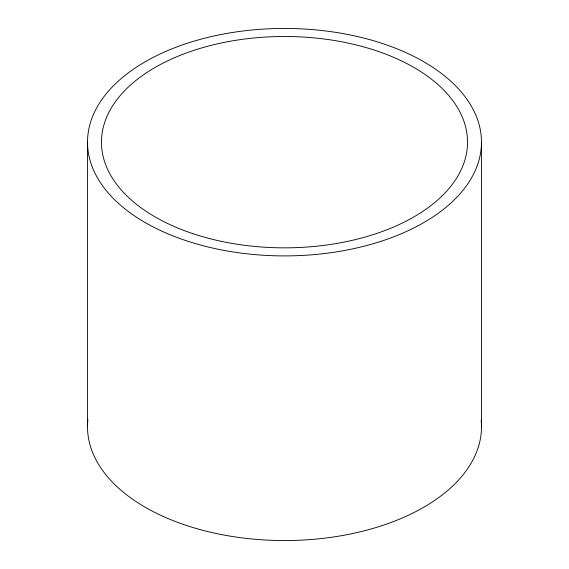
<?xml version="1.0" encoding="UTF-8"?>
<svg xmlns="http://www.w3.org/2000/svg" width="569" height="569" viewBox="0 0 569 569"><rect width="100%" height="100%" fill="white"/><g stroke="black" fill="none" stroke-linecap="round" stroke-linejoin="round"><path stroke-width="0.85" d="M481.474 142.748A196.974 113.722 0 0 1 185.153 240.374A196.974 113.722 0 0 1 186.874 43.4A196.974 113.722 0 0 1 481.474 142.748L481.474 427.404M87.526 141.596L87.526 426.252M481.146 420.256A196.974 113.722 0 0 1 284.023 540.55A196.974 113.722 0 0 1 87.91 419.709M192.735 233.603A183.033 105.67 0 0 0 467.533 142.342A183.033 105.67 0 0 0 193.24 50.57A183.033 105.67 0 0 0 192.735 233.603"/></g></svg>
